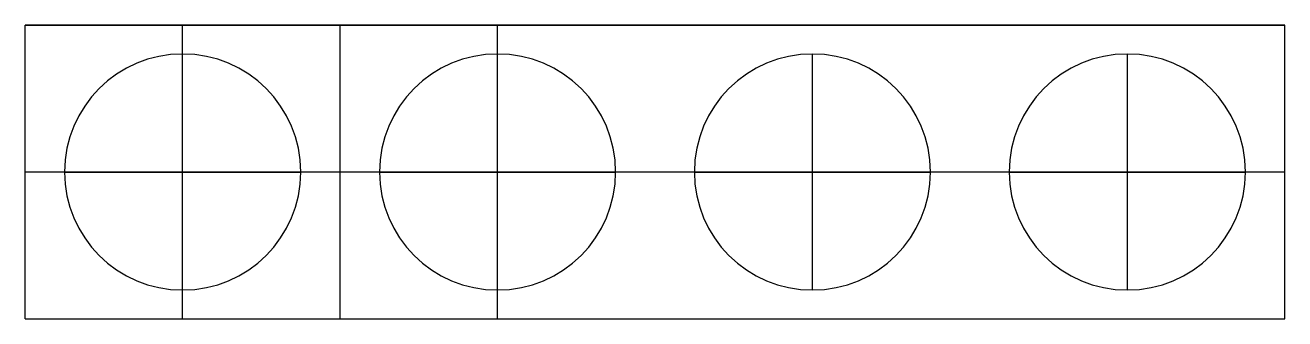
# Model space of a CAD drawing. Extents: x 0 to 1200, y 0 to 280.
import ezdxf

# ---------------------------------------------------------------- set-up
doc = ezdxf.new("R2010")
doc.units = 0
doc.layers.get('0').update_dxf_attribs({"linetype": 'CONTINUOUS'})

msp = doc.modelspace()

# ---------------------------------------------------------------- linework, layer by layer
at = {"linetype": 'CONTINUOUS'}
for p, q in [((1200, 280), (0, 280)), ((0, 0), (0, 280)), ((0, 280), (1200, 280)), ((150, 0), (150, 280)), ((300, 0), (300, 280)), ((450, 0), (450, 280)), ((1200, 0), (1200, 280)), ((150, 27.5), (150, 252.5)), ((450, 27.5), (450, 252.5)), ((750, 27.5), (750, 252.5)), ((1050, 27.5), (1050, 252.5)), ((1200, 140), (0, 140)), ((37.5, 140), (262.5, 140)), ((337.5, 140), (562.5, 140)), ((637.5, 140), (862.5, 140)), ((937.5, 140), (1162.5, 140)), ((0, 0), (1200, 0)), ((0, 0), (1200, 0))]:
    msp.add_line(p, q, dxfattribs=at)
for centre, start, end in [((150, 140), 0, 180), ((450, 140), 0, 180), ((750, 140), 0, 180), ((1050, 140), 0, 180), ((150, 140), 180, 0), ((450, 140), 180, 0), ((750, 140), 180, 0), ((1050, 140), 180, 0)]:
    msp.add_arc(centre, 112.5, start, end, dxfattribs=at)

doc.saveas('drawing.dxf')
